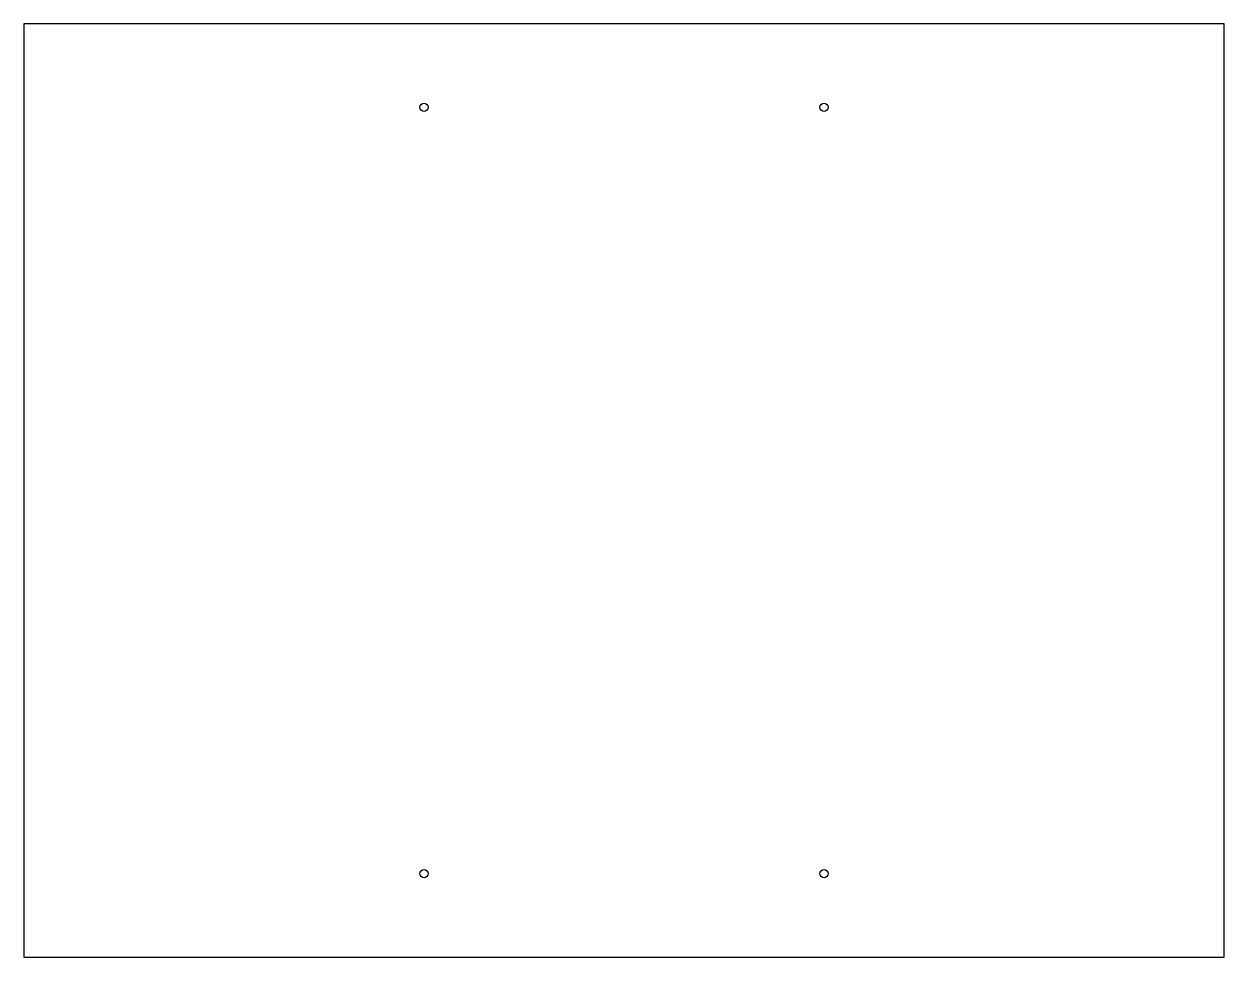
# Model space of a CAD drawing. Extents: x 0 to 720, y 0 to 560.
import ezdxf

# ---------------------------------------------------------------- set-up
doc = ezdxf.new("R2010")
doc.units = 0
doc.layers.add('0_OUTLINE', color=7, linetype='CONTINUOUS')
doc.layers.add('DRILL_5MM_PINS', color=2, linetype='CONTINUOUS')

msp = doc.modelspace()

# ---------------------------------------------------------------- linework, layer by layer
at = {"layer": '0_OUTLINE'}
msp.add_lwpolyline([(0, 0), (720, 0), (720, 560), (0, 560)], close=True, dxfattribs=at)
at = {"layer": 'DRILL_5MM_PINS'}
for centre in [(240, 510), (480, 510), (240, 50), (480, 50)]:
    msp.add_circle(centre, 2.5, dxfattribs=at)

doc.saveas('drawing.dxf')
